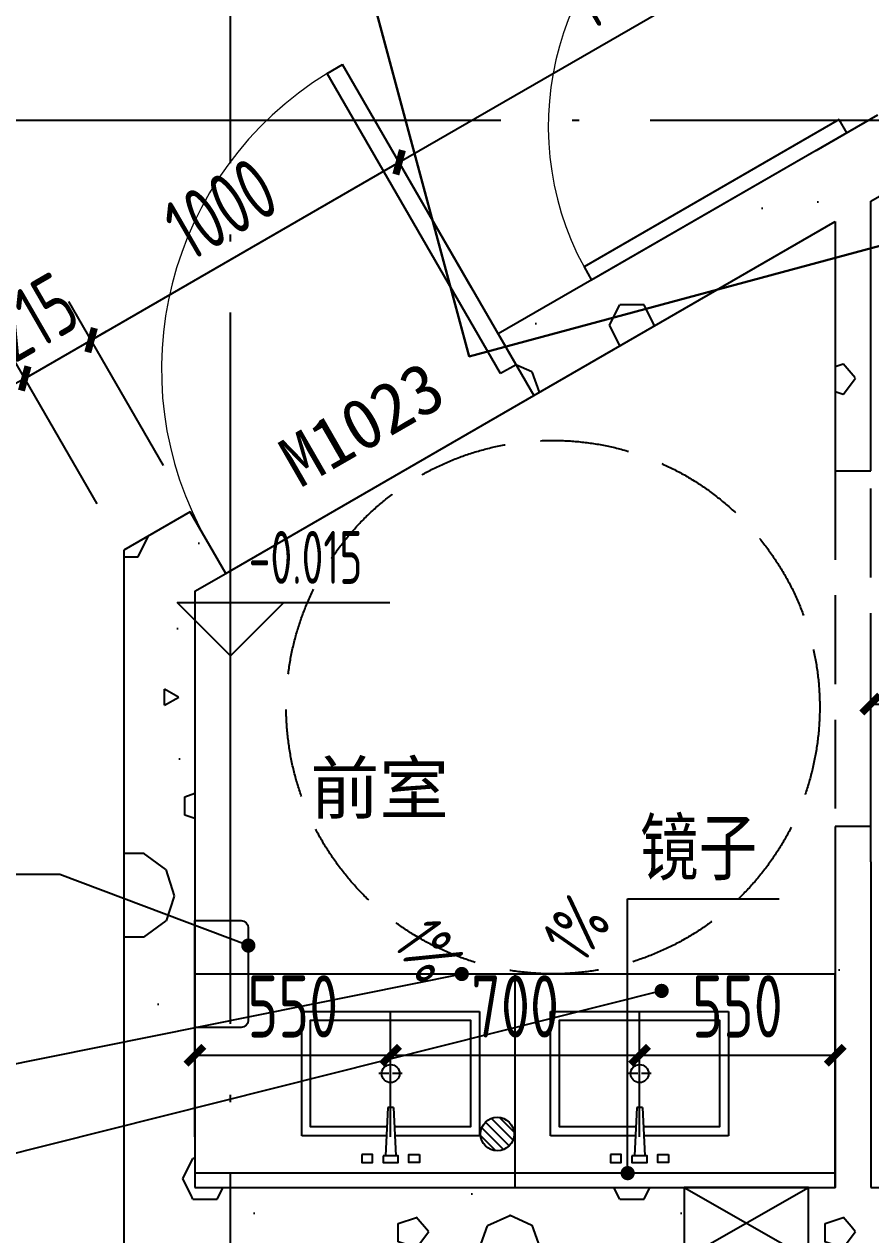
# Model space of a CAD drawing. Extents: x 116425 to 211028, y 11881 to 56060.
# Drawn here: x 182980 to 185360, y 38588 to 41992 of the extents above; entities that cross this region are included whole.
import ezdxf
from ezdxf.xclip import XClip

# ---------------------------------------------------------------- set-up
doc = ezdxf.new("R2010")
doc.units = 0
doc.header["$LTSCALE"] = 1000
doc.header["$MEASUREMENT"] = 0
doc.header["$XCLIPFRAME"] = 0
for name, pattern in [('DASH', [0.35, 0.25, -0.1]), ('X-104 13#平面$0$DASH', [0.35, 0.25, -0.1]), ('X-104 13#平面$0$DOTE', [2.4200000000000004, 2, -0.2, 0.02, -0.2])]:
    doc.linetypes.add(name, pattern=pattern)
for name, color, linetype in [('01-标注_尺寸', 124, 'Continuous'), ('01-标注_标高', 200, 'Continuous'), ('01-标注_符号', 200, 'Continuous'), ('02-TEXT_标注', 130, 'Continuous'), ('02-TEXT_门窗', 151, 'Continuous'), ('13#楼幕墙$0$A-C_玻璃幕墙', 140, 'Continuous'), ('13#楼幕墙$0$A-TECH_结构', 21, 'Continuous'), ('13#楼幕墙$0$D-铝板', 181, 'Continuous'), ('X-104 13#平面$0$A-C_窗', 140, 'Continuous'), ('X-104 13#平面$0$A-C_门', 150, 'Continuous'), ('X-104 13#平面$0$A-I_卫-洁具', 241, 'Continuous'), ('X-104 13#平面$0$A-I_卫-隔断', 214, 'Continuous'), ('X-104 13#平面$0$A-TECH_暖通', 6, 'Continuous'), ('X-104 13#平面$0$A-TECH_水', 3, 'Continuous'), ('X-104 13#平面$0$A-TECH_结构', 21, 'Continuous'), ('X-104 13#平面$0$A_AXIS-轴线', 36, 'X-104 13#平面$0$DOTE'), ('X-104 13#平面$0$DOOR_FIRE', 220, 'Continuous'), ('X-104 13#平面$0$M-道路 边线', 151, 'Continuous'), ('X-104 13#平面$1$05-填充_天正', 26, 'Continuous'), ('X-104 13#平面$1$A_STR-砌块墙', 121, 'Continuous')]:
    doc.layers.add(name, color=color, linetype=linetype)
doc.layers.add('X-104 13#平面$0$000套内', color=226, linetype='Continuous', lineweight=30, plot=False)
doc.styles.add('_TCH_DIM', font='ros1.shx', dxfattribs={"bigfont": 'jd.shx'})
doc.styles.add('_TCH_DIM_T3', font='ROS1', dxfattribs={"width": 0.8, "bigfont": 'JD'})
doc.styles.add('_TCH_WINDOW', font='STXIHEI_0.TTF')
doc.styles.get("Standard").update_dxf_attribs({"font": 'STXIHEI_0.TTF'})
doc.dimstyles.new('_TCH_ARCH&&50', dxfattribs={"dimtxt": 175, "dimasz": 50, "dimexe": 125, "dimexo": 150, "dimgap": 50, "dimtad": 1, "dimdec": 0, "dimzin": 0, "dimdsep": 46, "dimtxsty": '_TCH_DIM_T3', "dimblk": 'ARCHTICK', "dimcen": 0.09, "dimclrt": 7, "dimazin": 2, "dimtfac": 1, "dimtdec": 0, "dimtix": 1, "dimtmove": 2, "dimatfit": 3, "dimfxl": 0, "dimtolj": 1, "dimtzin": 0, "dimarcsym": 0})
pattern_1 = [(0, (354, -366), (600, 1200), [0, -1200]), (0, (-348, -528), (600, 1200), [0, -1200]), (0, (42, -540), (600, 1200), [0, -1200]), (0, (468, -186), (600, 1200), [0, -1200]), (0, (-30, -600), (600, 1200), [0, -1200]), (0, (588, 570), (600, 1200), [0, -1200]), (0, (222, 474), (600, 1200), [0, -1200]), (0, (413.9999999999999, 324), (600, 1200), [0, -1200]), (0, (-564, 300), (600, 1200), [0, -1200]), (0, (24, 246), (600, 1200), [0, -1200]), (0, (-204, -60), (600, 1200), [0, -1200]), (0, (-192, -509.9999999999999), (600, 1200), [0, -1200]), (0, (258, -558), (600, 1200), [0, -1200]), (0, (588, -30), (600, 1200), [0, -1200]), (0, (-534, -216), (600, 1200), [0, -1200]), (0, (-432, -12), (600, 1200), [0, -1200]), (0, (36, -96), (600, 1200), [0, -1200]), (0, (-132, -270), (600, 1200), [0, -1200]), (0, (-228, 126), (600, 1200), [0, -1200]), (0, (-78, 576), (600, 1200), [0, -1200]), (0, (-486.0000000000001, -468), (600, 1200), [0, -1200]), (0, (174, 330), (600, 1200), [0, -1200]), (0, (-384, 348), (600, 1200), [0, -1200]), (0, (-480, 504), (600, 1200), [0, -1200]), (130.601294, (514.285716, 194.285712), (-2999.999966861969, 3600.000015739533), [52.683108, -22074.222]), (18.4349488, (428.571432, 217.142856), (2999.999988936139, 1199.999991146445), [54.21048, -7535.2558]), (90, (428.571432, 165.714288), (600.0000000000001, 1200), [51.428568, -2348.5713]), (161.565051, (480, 148.571424), (-3000.000015105215, 1199.999910544823), [54.21048, -7535.2558]), (53.1301023, (480, 148.571424), (600.0000011342403, 1199.99999943288), [57.14286, -5942.856999999999]), (135, (525.714288, -462.85704), (-600.0000725322863, 1199.999918790402), [48.48732, -3345.6252]), (45, (457.142856, -462.85704), (599.9999961647541, 1199.999995157935), [48.48732, -3345.6252]), (135, (491.428572, -497.1428400000001), (-600.0000725322863, 1199.999918790402), [48.48732, -3345.6252]), (45, (491.428572, -497.1428400000001), (599.9999961647541, 1199.999995157935), [48.48732, -3345.6252]), (116.565051, (-51.42852, 342.857148), (-0.0001043859734650709, 2399.999934707041), [63.887652, -1277.753]), (180, (-79.99991999999999, 399.999996), (-599.9999999999998, 1200), [68.571432, -1131.4285]), (63.43494880000001, (-177.1428, 342.857148), (5.432290706153253e-06, 2399.999988372672), [63.887652, -1277.753]), (116.565051, (-148.5714, 285.714288), (-0.0001043859734650709, 2399.999934707041), [63.887652, -1277.753]), (0, (-148.5714, 285.714288), (600, 1200), [68.571432, -1131.4285]), (63.43494880000001, (-79.99991999999999, 285.714288), (5.432290706153253e-06, 2399.999988372672), [63.887652, -1277.753]), (107.102728, (399.999996, -62.85708000000001), (-1799.999931184909, 6000.000009680287), [77.72269200000001, -32565.805]), (143.972626, (377.142852, 11.428572), (-11399.99985547618, 8399.999990492668), [77.72269200000001, -16244.04]), (180, (314.285712, 57.14286), (-599.9999999999998, 1200), [74.285712, -1125.7142]), (36.02737329999999, (177.14286, 11.428572), (11399.99991575318, 8399.99990944439), [77.72269200000001, -16244.04]), (71.5650511, (154.285716, -57.14279999999999), (1800.000009240657, 5999.99998966958), [72.280632, -7517.185600000001]), (107.102728, (177.14286, -131.42856), (-1799.999931184909, 6000.000009680287), [77.72269200000001, -32565.805]), (143.972626, (240, -177.1428), (-11399.99985547618, 8399.999990492668), [77.72269200000001, -16244.04]), (0, (240, -177.1428), (600, 1200), [74.285712, -1125.7142]), (36.02737329999999, (314.285712, -177.1428), (11399.99991575318, 8399.99990944439), [77.72269200000001, -16244.04]), (71.5650511, (377.142852, -131.42856), (1800.000009240657, 5999.99998966958), [72.280632, -7517.185600000001]), (150.255118, (411.428568, 497.142852), (-1800.000004260273, 1199.999985130039), [46.07004, -9628.639200000001]), (90, (371.428572, 474.28572), (600.0000000000001, 1200), [45.714288, -2354.2855]), (29.7448813, (371.428572, 474.28572), (1800.000001060037, 1199.999994395642), [46.07004, -9628.639200000001]), (116.565051, (131.428572, -354.28572), (-0.0001043859734650709, 2399.999934707041), [63.887652, -1277.753]), (168.690067, (102.857148, -297.1428), (-5400.000004006199, 1199.999969888218), [58.274508, -12179.371]), (41.18592510000001, (0, -325.7142), (14999.99990911732, 13199.99988457684), [60.743688, -25451.604]), (90, (0, -382.85712), (600.0000000000001, 1200), [57.14286, -2342.857]), (138.814074, (45.714288, -422.85708), (-14999.99973338043, 13200.0000840726), [60.743688, -25451.604]), (16.6992442, (45.714288, -422.85708), (19799.99985103278, 5999.99993715613), [59.6589, -24997.075]), (60.9453959, (102.857148, -405.71424), (599.9999984077513, 1199.99998938541), [58.83217200000001, -24650.679]), (109.983106, (-371.42856, 148.571424), (-3000.000011299861, 8399.999977770043), [66.88400399999998, -28024.39499999999]), (155.556045, (-394.28568, 211.428576), (-7800.000029732115, 3599.999925205931), [69.045972, -28930.263]), (24.4439547, (-519.99996, 211.428576), (7800.000003890955, 3599.999982684802), [69.045972, -28930.263]), (70.01689340000001, (-542.85708, 148.571424), (3000.000009044286, 8399.999979161448), [66.88400399999999, -28024.395]), (109.983106, (-519.99996, 85.71428399999999), (-3000.000011299861, 8399.999977770043), [66.88400399999998, -28024.39499999999]), (160.016893, (-457.14276, 62.85714), (-3000.000001763259, 1199.999945333349), [66.88400399999999, -13978.755]), (19.9831065, (-457.14276, 62.85714), (2999.999983528817, 1199.999998096056), [66.88400399999999, -13978.755]), (70.01689340000001, (-394.28568, 85.71428399999999), (3000.000009044286, 8399.999979161448), [66.88400399999999, -28024.395]), (122.005383, (74.285712, 39.999996), (-600.0000805229399, 1199.999938741572), [53.908464, -11266.868]), (18.4349488, (-5.71428, 68.571432), (2999.999988936139, 1199.999991146445), [54.21048, -7535.2558]), (90, (-5.71428, 17.142852), (600.0000000000001, 1200), [51.428568, -2348.5713]), (161.565051, (45.714288, 0), (-3000.000015105215, 1199.999910544823), [54.21048, -7535.2558]), (54.46232220000002, (45.714288, 0), (4199.999993914518, 5999.999991012131), [49.15614, -20596.423]), (116.565051, (-274.28568, -251.42856), (-0.0001043859734650709, 2399.999934707041), [63.887652, -1277.753]), (180, (-302.85708, -194.28564), (-599.9999999999998, 1200), [62.85714, -1137.1428]), (59.0362434, (-399.99996, -251.42856), (600.000001953063, 1199.999994175555), [66.63945599999998, -13927.644]), (120.963756, (-365.71428, -308.57136), (-600.0000819959288, 1199.999944893199), [66.639456, -13927.644]), (0, (-365.71428, -308.57136), (600, 1200), [62.85714, -1137.1428]), (63.43494880000001, (-302.85708, -308.57136), (5.432290706153253e-06, 2399.999988372672), [63.887652, -1277.753])]

# ---------------------------------------------------------------- blocks, each defined once
blk = doc.blocks.new('X-104 13#平面$0$轴网')
at = {"layer": 'X-104 13#平面$0$A_AXIS-轴线', "linetype": 'X-104 13#平面$0$DOTE'}
for p, q in [((48500, -7400.98603368341), (48500, 24620.25062679139)), ((60408.42140219617, 18000), (-2925.01551574981, 18000))]:
    blk.add_line(p, q, dxfattribs=at)
blk = doc.blocks.new('X-104 13#平面$0$jhat')
for p, q in [((-395, -250.0000000000582), (-395, 249.9999999999418)), ((-395, 249.9999999999418), (-44.99999999994179, 249.9999999999418)), ((-44.99999999994179, 249.9999999999418), (-44.99999999994179, 11.73657725605881)), ((-219.9999999999418, 32.25599999987753), (-219.9999999999418, 5.03999999986263)), ((-124.8214514199644, 8.000000000058208), (11.68149024352897, 14.3899337601033)), ((-124.8214514199644, 7.999999999941792), (-124.8214514199644, -8.000000000058208)), ((11.68149024352897, 14.3899337601033), (11.68149024352897, -14.3899337601033)), ((-225.0399999999208, -1.164153218269348e-10), (-253.7679999999236, -1.164153218269348e-10)), ((-219.9999999999418, -5.040000000095461), (-219.9999999999418, -32.76000000012573)), ((-186.7359999999171, -1.164153218269348e-10), (-214.9599999999045, -1.164153218269348e-10)), ((-124.8214514199644, -8.000000000058208), (11.68149024352897, -14.3899337601033)), ((-44.99999999994179, -12.38077738613356), (-44.99999999994179, -250.0000000000582)), ((-44.99999999994179, -250.0000000000582), (-395, -250.0000000000582))]:
    blk.add_line(p, q)
at = {"color": 8}
blk.add_lwpolyline([(-69.99999999994179, -11.06304409715813), (-69.99999999994179, -225.0000000000582), (-370, -225.0000000000582), (-370, 224.9999999999418), (-69.99999999994179, 224.9999999999418), (-69.99999999994179, 10.56628493819153)], dxfattribs=at)
for points in [[(7.191454842337407, 81.35012003820157), (30, 81.35012003820157), (30, 51.35012003820157), (7.191454842337407, 51.35012003820157)], [(11.68149024352897, -21.35012003820157), (30, -21.35012003820157), (30, 21.35012003820157), (11.68149024352897, 21.35012003820157)], [(7.191454842337407, -81.35012003820157), (30, -81.35012003820157), (30, -51.35012003820157), (7.191454842337407, -51.35012003820157)]]:
    blk.add_lwpolyline(points, close=True)
at = {"ltscale": 1000, "const_width": 0.8399999999999999}
blk.add_lwpolyline([(-219.5799999999581, 0.1399999998975545, 0.9999999999999999), (-220.4199999999255, 0.1399999998975545, 0.9999999999999999)], format="xyb", close=True, dxfattribs=at)
blk.add_circle((-219.9999999999418, -1.164153218269348e-10), 25.2)
blk = doc.blocks.new('13#楼幕墙')
at = {"layer": '13#楼幕墙$0$A-C_玻璃幕墙'}
for p, q in [((53293.20742207249, 85645.00747574437), (37799.99999999979, 76699.99999999991)), ((53287.88754627192, 85584.2010170999), (37849.99999999985, 76671.13248654053)), ((53271.92791887028, 85401.78164116651), (37999.99999999985, 76584.52994616209))]:
    blk.add_line(p, q, dxfattribs=at)
at = {"layer": '13#楼幕墙$0$A-TECH_结构'}
blk.add_lwpolyline([(4402.283722101345, 77599.99999999997), (-600.0000000001146, 77599.99999999997), (-600.0000000000582, 59999.99999999997), (21800.00000000001, 59999.99999999994), (21799.99999999999, 61599.99999999991), (58099.99999999993, 61600.00000000006), (58099.99999999987, 81220.00740966003), (53261.28816726917, 85280.16872387758), (38099.99999999985, 76526.79491924313), (38099.99999999985, 72299.99999999991), (12409.71024826031, 72299.99999999997), (4402.283722101213, 77600.00000000006)], dxfattribs=at)
at = {"layer": '13#楼幕墙$0$D-铝板'}
blk.add_lwpolyline([(37725.08619225933, 76829.9535375385), (53309.16704947412, 85827.42685167774), (53293.20742207248, 85645.00747574435), (37799.99999997837, 76700.00000003708)], close=True, dxfattribs=at)
blk = doc.blocks.new('*U228')
blk.add_lwpolyline([(200.000000000211, 0), (200.000000000211, 350.0000000002182), (0, 350.0000000002182), (0, 0), (200.000000000211, 0), (0, 350.0000000002182), (0, 0), (200.000000000211, 350.0000000002182)])
blk = doc.blocks.new('X-104 13#平面$0$A$C0BB3323F')
at = {"layer": 'X-104 13#平面$0$M-道路 边线', "ltscale": 0.5}
blk.add_arc((54069.15025717521, 17783.27219570389), 7999.999999996647, 0.02043972484749186, 119.6076109071211, dxfattribs=at)
blk = doc.blocks.new('X-104 13#平面$0$$DorLib2D$00000002')
for p, q in [((-0.5, -5.684341886080802e-17), (-0.5000000000000007, 0.4875)), ((-0.4750000000000007, 0.4875), (-0.5000000000000007, 0.4875)), ((-0.475, -2.842170943040401e-17), (-0.4750000000000007, 0.4875)), ((0.475, -2.842170943040401e-17), (0.4750000000000007, 0.4875)), ((0.4750000000000007, 0.4875), (0.5000000000000007, 0.4875)), ((0.5, -5.684341886080802e-17), (0.5000000000000007, 0.4875)), ((-0.5, -5.684341886080802e-17), (-0.475, -2.842170943040401e-17)), ((0.5, -5.684341886080802e-17), (0.475, -2.842170943040401e-17))]:
    blk.add_line(p, q)
at = {"lineweight": 13}
for centre, start, end in [((-0.4875, -4.263256414560601e-17), 0, 88.53071641864632), ((0.4875, -4.263256414560601e-17), 91.4692835813537, 180)]:
    blk.add_arc(centre, 0.4875, start, end, dxfattribs=at)
blk = doc.blocks.new('X-104 13#平面$0$$DorLib2D$00000001')
for p, q in [((0.45, 0.9750000000000001), (0.5000000000000002, 0.9750000000000001)), ((0.45, 0), (0.45, 0.9750000000000001)), ((0.5, 0), (0.5, 0.9750000000000001)), ((0.5, 0), (0.45, 0))]:
    blk.add_line(p, q)
at = {"lineweight": 13}
blk.add_arc((0.475, 0), 0.975, 91.4692835813538, 180, dxfattribs=at)
blk = doc.blocks.new('X-104 13#平面$0$$TwtSys$00000141')
for p, q in [((-94.19606303561523, 7.672111694559135), (-10.08309029082739, 91.78508443935061)), ((-94.19606303561523, 7.672111694559135), (-10.08309029082739, 91.78508443935061)), ((-87.21916889109707, -35.05448014085778), (35.05448014085778, 87.21916889110071)), ((-87.21916889109707, -35.05448014085778), (35.05448014085778, 87.21916889110071)), ((-66.46803743153214, -66.46803743153941), (66.46803743153214, 66.46803743153214)), ((-66.46803743153214, -66.46803743153578), (66.46803743153214, 66.46803743153214)), ((-32.35611368903483, -87.061266563549), (87.58274635417911, 32.87759347966494)), ((-32.35611368903483, -87.061266563549), (87.58274635417911, 32.87759347966858)), ((11.43110768805855, -92.25951895252001), (92.2594807012465, -11.43114593933933)), ((11.43110768805855, -92.25951895252001), (92.2594807012465, -11.43114593933933))]:
    blk.add_line(p, q)
blk.add_circle((0, 0), 94)
blk.add_circle((0, 0), 94)
blk = doc.blocks.new('X-104 13#平面')
at = {"layer": 'X-104 13#平面$1$05-填充_天正'}
h = blk.add_hatch(dxfattribs=at)
h.set_pattern_fill('加气混凝土', color=256, scale=100, style=0)
h.set_pattern_definition(pattern_1)
h.paths.add_polyline_path([(50241.39916533251, 17855.24890694678), (50300.00000000656, 17773.61206078286), (50605.51287257302, 17950), (50551.92303408762, 18150), (50319.40087103695, 18015.75326657014)])
h = blk.add_hatch(dxfattribs=at)
h.set_pattern_fill('加气混凝土', color=256, scale=100, style=0)
h.set_pattern_definition(pattern_1)
h.paths.add_polyline_path([(50319.40087103695, 18015.75326657014), (50146.19579027996, 17915.75326657033), (50241.39916533251, 17855.24890694678)])
h = blk.add_hatch(dxfattribs=at)
h.set_pattern_fill('加气混凝土', color=256, scale=100, style=0)
h.set_pattern_definition(pattern_1)
h.paths.add_polyline_path([(50146.19579027996, 17915.75326657033), (49252.62794416944, 17399.85163007924), (49352.62794416939, 17226.64654932242), (50200.00000000658, 17715.87703386377), (50241.39916533251, 17855.24890694677)])
h = blk.add_hatch(dxfattribs=at)
h.set_pattern_fill('加气混凝土', color=256, scale=100, style=0)
h.set_pattern_definition(pattern_1)
h.paths.add_polyline_path([(50200.00000000658, 17715.87703386377), (50200.0000000066, 17014.9999999997), (50300.00000000655, 17014.9999999997), (50300.00000000656, 17773.61206078286), (50241.39916533251, 17855.24890694677)])
h = blk.add_hatch(dxfattribs=at)
h.set_pattern_fill('加气混凝土', color=256, scale=100, style=0)
h.set_pattern_definition(pattern_1)
h.paths.add_polyline_path([(48400.00000000648, 16676.64654932238), (48486.60254038496, 16726.64654932242), (48386.60254038501, 16899.85163007924), (48200.00000000651, 16792.11660316024)])
h = blk.add_hatch(dxfattribs=at)
h.set_pattern_fill('加气混凝土', color=256, scale=100, style=0)
h.set_pattern_definition(pattern_1)
h.paths.add_polyline_path([(48400.00000000648, 16676.64654932238), (48200.00000000651, 16792.11660316024), (48200.00000000652, 14899.9999999997), (48333.33333333989, 14866.6666666664), (48400.00000000648, 14999.99999999976)])
h = blk.add_hatch(dxfattribs=at)
h.set_pattern_fill('加气混凝土', color=256, scale=100, style=0)
h.set_pattern_definition(pattern_1)
h.paths.add_polyline_path([(50300.00000000656, 15914.99999999967), (50300.00000000655, 16014.9999999997), (50200.00000000658, 16014.9999999997), (50200.00000000654, 15899.99999999969), (50266.66666667321, 15899.99999999968)])
h = blk.add_hatch(dxfattribs=at)
h.set_pattern_fill('加气混凝土', color=256, scale=100, style=0)
h.set_pattern_definition(pattern_1)
h.paths.add_polyline_path([(50266.66666667323, 15899.99999999968), (50200.00000000654, 15899.99999999969), (50200.00000000644, 14999.99999999962), (50250.00000000652, 14899.99999999965), (50300.00000000657, 14999.99999999969), (50300.00000000656, 15884.99999999967)])
h = blk.add_hatch(dxfattribs=at)
h.set_pattern_fill('加气混凝土', color=256, scale=100, style=0)
h.set_pattern_definition(pattern_1)
h.paths.add_polyline_path([(48333.33333333989, 14866.6666666664), (48400.00000000669, 14699.99999999976), (48800.00000000652, 14699.99999999969), (48800.00000000652, 14999.99999999969), (48400.00000000648, 14999.99999999976)])
h = blk.add_hatch(dxfattribs=at)
h.set_pattern_fill('加气混凝土', color=256, scale=100, style=0)
h.set_pattern_definition(pattern_1)
h.paths.add_polyline_path([(48800.00000000652, 14999.99999999969), (48800.00000000652, 14799.99999999969), (49600.00000000644, 14799.99999999976), (49650.00000000652, 14866.66666666636), (49650.00000000654, 14999.99999999969)])
h = blk.add_hatch(dxfattribs=at)
h.set_pattern_fill('加气混凝土', color=256, scale=100, style=0)
h.set_pattern_definition(pattern_1)
h.paths.add_polyline_path([(49650.00000000652, 14866.66666666636), (49700.00000000657, 14799.99999999962), (50200.00000000661, 14799.99999999962), (50250.00000000652, 14899.99999999965), (50200.00000000644, 14999.99999999962), (49650.00000000654, 14999.99999999969)])
h = blk.add_hatch(dxfattribs=at)
h.set_pattern_fill('加气混凝土', color=256, scale=100, style=0)
h.set_pattern_definition(pattern_1)
h.paths.add_polyline_path([(50250.00000000652, 14899.99999999965), (50300.00000000648, 14799.99999999969), (53300.00000000651, 14799.99999999969), (53366.66666667321, 14899.99999999969), (53300.00000000657, 14999.99999999969), (50300.00000000657, 14999.99999999969)])
h = blk.add_hatch(dxfattribs=at)
h.set_pattern_fill('加气混凝土', color=256, scale=100, style=0)
h.set_pattern_definition(pattern_1)
h.paths.add_polyline_path([(48200.00000000652, 14699.99999999984), (48400.00000000668, 14699.99999999981), (48333.33333333989, 14866.6666666664), (48200.00000000652, 14899.9999999997)])
h = blk.add_hatch(dxfattribs=at)
h.set_pattern_fill('加气混凝土', color=256, scale=100, style=0)
h.set_pattern_definition(pattern_1)
h.paths.add_polyline_path([(50250.00000000652, 14899.99999999965), (50200.00000000661, 14799.99999999962), (50200.0000000066, 13999.99999999963), (50233.3333333398, 13933.33333333305), (50300.00000000654, 13899.99999999971), (50300.00000000648, 14799.99999999969)])
at = {"layer": 'X-104 13#平面$0$000套内'}
for points in [[(4100.000000000022, 77750.00000000006), (4100.000000000024, 68699.99999999999), (-750.0000000000621, 68699.99999999999), (-750.0000000000618, 59850), (21949.99999999995, 59850), (21949.99999999994, 61450), (58249.99999999994, 61450), (58249.99999999994, 71299.99999999971), (48400.00000000652, 71299.99999999971), (48400.00000000652, 73449.99999999971), (53400.00000000652, 73449.99999999971), (53400.00000000652, 80499.99999999971), (58249.99999999994, 80499.99999999971), (58249.99999999994, 81290.05161517872), (53288.97308394587, 85452.64044071968), (37949.99999999994, 76613.31606116104), (37949.99999999994, 72450), (12454.85512413029, 72449.99999999993), (4447.428597971128, 77750.00000000006)], [(56445.57131227265, 20404.07667148067), (53289.06962433707, 23052.69607363776), (48392.11333761796, 20230.74802966259), (49170.95077769231, 17336.93494389245), (52006.16070859459, 18099.99999999971), (55650.00000000639, 18099.9999999997), (55650.00000000666, 19455.95170192267)]]:
    blk.add_lwpolyline(points, close=True, dxfattribs=at)
at = {"layer": 'X-104 13#平面$0$A-C_窗', "linetype": 'DASH'}
for p, q in [((50200.00000000654, 17014.99999999968), (50200.00000000654, 16014.99999999968)), ((50300.00000000654, 16014.99999999968), (50300.00000000654, 17014.99999999968))]:
    blk.add_line(p, q, dxfattribs=at)
at = {"layer": 'X-104 13#平面$0$A-C_门'}
blk.add_line((48486.60254038491, 16726.64654932233), (49352.62794416936, 17226.64654932233), dxfattribs=at)
at = {"layer": 'X-104 13#平面$0$A-I_卫-洁具', "ltscale": 0.1}
blk.add_line((49300.00000000696, 14999.9999999994), (49300.00000000673, 15599.99999999988), dxfattribs=at)
blk.add_lwpolyline([(48400.00000000652, 15449.9999999998), (48400.00000000652, 15749.9999999998), (48530.00000000652, 15749.9999999998, -0.414213562373095), (48550.00000000652, 15729.9999999998), (48550.00000000652, 15469.9999999998, -0.414213562373095), (48530.00000000652, 15449.9999999998)], format="xyb", close=True, dxfattribs=at)
for points in [[(48400.00000000652, 14999.9999999998), (50200.00000000644, 14999.99999999975), (50200.00000000661, 15599.99999999986), (48400.00000000652, 15599.9999999998)], [(48400.00000000685, 14999.99999999957), (50200.00000000708, 14999.99999999922), (50200.00000000708, 15039.99999999922), (48400.00000000685, 15039.99999999957)]]:
    blk.add_lwpolyline(points, close=True, dxfattribs=at)
at = {"layer": 'X-104 13#平面$0$A-I_卫-洁具', "linetype": 'X-104 13#平面$0$DASH'}
blk.add_circle((49406.46460893098, 16350.38804474892), 750, dxfattribs=at)
at = {"layer": 'X-104 13#平面$0$A-I_卫-隔断'}
blk.add_line((50300.00000000656, 15914.99999999967), (50300.00000000656, 15884.99999999967), dxfattribs=at)
at = {"layer": 'X-104 13#平面$1$A_STR-砌块墙'}
for p, q in [((50146.19579027996, 17915.75326657033), (50319.40087103695, 18015.75326657014)), ((50300.00000000656, 17773.61206078286), (50605.51287257302, 17950)), ((50146.19579027996, 17915.75326657033), (49252.62794416944, 17399.85163007924)), ((50300.00000000655, 17014.9999999997), (50300.00000000656, 17773.61206078286)), ((49352.62794416939, 17226.64654932242), (50200.00000000658, 17715.87703386377)), ((50200.00000000658, 17715.87703386377), (50200.0000000066, 17014.9999999997)), ((49252.62794416944, 17399.85163007924), (49352.62794416939, 17226.64654932242)), ((50200.0000000066, 17014.9999999997), (50300.00000000655, 17014.9999999997)), ((48386.60254038501, 16899.85163007924), (48200.00000000651, 16792.11660316024)), ((48486.60254038496, 16726.64654932242), (48386.60254038501, 16899.85163007924)), ((48200.00000000651, 16792.11660316024), (48200.00000000652, 14899.9999999997)), ((48400.00000000648, 16676.64654932238), (48486.60254038496, 16726.64654932242)), ((48400.00000000648, 16676.64654932238), (48400.00000000648, 14999.99999999976)), ((50300.00000000655, 16014.9999999997), (50200.00000000658, 16014.9999999997)), ((50200.00000000658, 16014.9999999997), (50200.00000000654, 15899.99999999969)), ((50300.00000000656, 15914.99999999967), (50300.00000000655, 16014.9999999997)), ((50200.00000000654, 15899.99999999969), (50200.00000000644, 14999.99999999962)), ((50300.00000000656, 15884.99999999967), (50300.00000000657, 14999.99999999969)), ((48400.00000000648, 14999.99999999976), (48800.00000000652, 14999.99999999969)), ((48800.00000000652, 14999.99999999969), (49650.00000000654, 14999.99999999969)), ((49650.00000000654, 14999.99999999969), (50200.00000000644, 14999.99999999962)), ((50300.00000000657, 14999.99999999969), (53300.00000000657, 14999.99999999969)), ((48200.00000000652, 14899.9999999997), (48200.0000000064, 14699.9999999998))]:
    blk.add_line(p, q, dxfattribs=at)
for name, p in [('X-104 13#平面$0$轴网', (0, 62400)), ('X-104 13#平面$0$A$C0BB3323F', (-900.0000000000563, -1700.000000000029)), ('X-104 13#平面$0$轴网', (0, 0))]:
    blk.add_blockref(name, p)
at = {"layer": 'X-104 13#平面$0$A-C_门', "xscale": 1000, "yscale": 1000, "zscale": 200, "rotation": 30.00000000000004}
blk.add_blockref('X-104 13#平面$0$$DorLib2D$00000001', (48869.61524227713, 17063.24908970077), dxfattribs=at)
at = {"layer": 'X-104 13#平面$0$A-I_卫-洁具', "ltscale": 0.1, "rotation": 270}
for p in [(48950.00000000656, 15099.99999999994), (49650.00000000656, 15100)]:
    blk.add_blockref('X-104 13#平面$0$jhat', p, dxfattribs=at)
at = {"layer": 'X-104 13#平面$0$A-TECH_暖通', "rotation": 270}
blk.add_blockref('*U228', (49775.00000000619, 14999.99999999955), dxfattribs=at)
at = {"layer": 'X-104 13#平面$0$A-TECH_水', "xscale": 0.5, "yscale": 0.5, "zscale": 0.5, "rotation": 90}
blk.add_blockref('X-104 13#平面$0$$TwtSys$00000141', (49250.00000000614, 15150.00000000011), dxfattribs=at)
at = {"layer": 'X-104 13#平面$0$A-TECH_结构'}
blk.add_blockref('13#楼幕墙', (0, 0), dxfattribs=at)
at = {"layer": 'X-104 13#平面$0$DOOR_FIRE', "xscale": -1700, "yscale": -1700, "zscale": 200, "rotation": 300.0000000000001}
blk.add_blockref('X-104 13#平面$0$$DorLib2D$00000002', (49807.79847138855, 18701.87461603531), dxfattribs=at)
blk = doc.blocks.new('_ArchTick')
at = {"color": 0, "linetype": 'ByBlock', "const_width": 0.4}
blk.add_lwpolyline([(-0.5, -0.5), (0.5, 0.5)], dxfattribs=at)
blk = doc.blocks.new('*D582')
at = {"layer": '01-标注_尺寸', "color": 0, "lineweight": -2, "transparency": 16777216}
for p, q in [((184709.8480041285, 38862.91975634052), (184709.8480041285, 39217.61633162114)), ((185259.8480041286, 38862.91975634052), (185259.8480041286, 39217.61633162114)), ((184709.8480041285, 39092.61633162114), (185259.8480041286, 39092.61633162114))]:
    blk.add_line(p, q, dxfattribs=at)
at = {"layer": 'Defpoints', "color": 0, "transparency": 16777216}
for p in [(185259.8480041286, 39092.61633162114), (184709.8480041285, 38712.91975634052), (185259.8480041286, 38712.91975634052)]:
    blk.add_point(p, dxfattribs=at)
at = {"layer": '01-标注_尺寸', "color": 0, "lineweight": -2, "transparency": 16777216, "xscale": 50, "yscale": 50, "zscale": 50, "rotation": 180}
blk.add_blockref('_ArchTick', (184709.8480041285, 39092.61633162114), dxfattribs=at)
at = {"layer": '01-标注_尺寸', "color": 0, "lineweight": -2, "transparency": 16777216, "xscale": 50, "yscale": 50, "zscale": 50}
blk.add_blockref('_ArchTick', (185259.8480041286, 39092.61633162114), dxfattribs=at)
at = {"layer": '01-标注_尺寸', "color": 7, "transparency": 16777216, "insert": (184984.8480041285, 39230.11633162114), "char_height": 175, "attachment_point": 5, "style": '_TCH_DIM_T3'}
blk.add_mtext('\\A1;550', dxfattribs=at)
blk = doc.blocks.new('*D583')
at = {"layer": '01-标注_尺寸', "color": 0, "lineweight": -2, "transparency": 16777216}
for p, q in [((184009.8480041285, 38862.91975634052), (184009.8480041285, 39217.61633162114)), ((184709.8480041285, 38862.91975634052), (184709.8480041285, 39217.61633162114)), ((184009.8480041285, 39092.61633162114), (184709.8480041285, 39092.61633162114))]:
    blk.add_line(p, q, dxfattribs=at)
at = {"layer": 'Defpoints', "color": 0, "transparency": 16777216}
for p in [(184709.8480041285, 39092.61633162114), (184009.8480041285, 38712.91975634052), (184709.8480041285, 38712.91975634052)]:
    blk.add_point(p, dxfattribs=at)
at = {"layer": '01-标注_尺寸', "color": 0, "lineweight": -2, "transparency": 16777216, "xscale": 50, "yscale": 50, "zscale": 50, "rotation": 180}
blk.add_blockref('_ArchTick', (184009.8480041285, 39092.61633162114), dxfattribs=at)
at = {"layer": '01-标注_尺寸', "color": 0, "lineweight": -2, "transparency": 16777216, "xscale": 50, "yscale": 50, "zscale": 50}
blk.add_blockref('_ArchTick', (184709.8480041285, 39092.61633162114), dxfattribs=at)
at = {"layer": '01-标注_尺寸', "color": 7, "transparency": 16777216, "insert": (184359.8480041285, 39230.11633162114), "char_height": 175, "attachment_point": 5, "style": '_TCH_DIM_T3'}
blk.add_mtext('\\A1;700', dxfattribs=at)
blk = doc.blocks.new('*D584')
at = {"layer": '01-标注_尺寸', "color": 0, "lineweight": -2, "transparency": 16777216}
for p, q in [((183459.8480041286, 38862.91975634052), (183459.8480041286, 39217.61633162114)), ((184009.8480041285, 38862.91975634052), (184009.8480041285, 39217.61633162114)), ((183459.8480041286, 39092.61633162114), (184009.8480041285, 39092.61633162114))]:
    blk.add_line(p, q, dxfattribs=at)
at = {"layer": 'Defpoints', "color": 0, "transparency": 16777216}
for p in [(184009.8480041285, 39092.61633162114), (183459.8480041286, 38712.91975634052), (184009.8480041285, 38712.91975634052)]:
    blk.add_point(p, dxfattribs=at)
at = {"layer": '01-标注_尺寸', "color": 0, "lineweight": -2, "transparency": 16777216, "xscale": 50, "yscale": 50, "zscale": 50, "rotation": 180}
blk.add_blockref('_ArchTick', (183459.8480041286, 39092.61633162114), dxfattribs=at)
at = {"layer": '01-标注_尺寸', "color": 0, "lineweight": -2, "transparency": 16777216, "xscale": 50, "yscale": 50, "zscale": 50}
blk.add_blockref('_ArchTick', (184009.8480041285, 39092.61633162114), dxfattribs=at)
at = {"layer": '01-标注_尺寸', "color": 7, "transparency": 16777216, "insert": (183734.8480041285, 39230.11633162114), "char_height": 175, "attachment_point": 5, "style": '_TCH_DIM_T3'}
blk.add_mtext('\\A1;550', dxfattribs=at)
blk = doc.blocks.new('*D791')
at = {"layer": '01-标注_尺寸', "color": 0, "lineweight": -2, "transparency": 16777216}
for p, q in [((185623.3735785877, 42051.10857031064), (185357.2034666152, 42512.12872770346)), ((184033.8058363188, 41603.72718230959), (185419.7034666152, 42403.87555223041)), ((184237.4759482914, 41250.96020038983), (183971.3058363188, 41711.98035778264))]:
    blk.add_line(p, q, dxfattribs=at)
at = {"layer": 'Defpoints', "color": 0, "transparency": 16777216}
for p in [(185419.7034666152, 42403.87555223041), (185698.3735785877, 41921.20475974298), (184312.4759482913, 41121.05638982216)]:
    blk.add_point(p, dxfattribs=at)
at = {"layer": '01-标注_尺寸', "color": 0, "lineweight": -2, "transparency": 16777216, "xscale": 50, "yscale": 50, "zscale": 50}
for p, rotation in [((185419.7034666152, 42403.87555223041), 29.99999999999793), ((184033.8058363188, 41603.72718230959), 209.9999999999979)]:
    blk.add_blockref('_ArchTick', p, dxfattribs=dict(at, rotation=rotation))
at = {"layer": '01-标注_尺寸', "color": 7, "transparency": 16777216, "insert": (184658.004651467, 42122.87986029036), "char_height": 175, "attachment_point": 5, "rotation": 29.99999999999793, "style": '_TCH_DIM_T3'}
blk.add_mtext('\\A1;1600', dxfattribs=at)
blk = doc.blocks.new('*D792')
at = {"layer": '01-标注_尺寸', "color": 0, "lineweight": -2, "transparency": 16777216}
for p, q in [((184237.4759482913, 41250.96020038983), (183971.3058363188, 41711.98035778266)), ((183167.7804325344, 41103.7271823097), (184033.8058363188, 41603.72718230961)), ((183371.450544507, 40750.96020038991), (183105.2804325344, 41211.98035778275))]:
    blk.add_line(p, q, dxfattribs=at)
at = {"layer": 'Defpoints', "color": 0, "transparency": 16777216}
for p in [(184033.8058363188, 41603.72718230961), (184312.4759482913, 41121.05638982216), (183446.450544507, 40621.05638982225)]:
    blk.add_point(p, dxfattribs=at)
at = {"layer": '01-标注_尺寸', "color": 0, "lineweight": -2, "transparency": 16777216, "xscale": 50, "yscale": 50, "zscale": 50}
for p, rotation in [((184033.8058363188, 41603.72718230961), 29.9999999999978), ((183167.7804325344, 41103.7271823097), 209.9999999999978)]:
    blk.add_blockref('_ArchTick', p, dxfattribs=dict(at, rotation=rotation))
at = {"layer": '01-标注_尺寸', "color": 7, "transparency": 16777216, "insert": (183532.0431344266, 41472.80567533), "char_height": 175, "attachment_point": 5, "rotation": 29.999999999997804, "style": '_TCH_DIM_T3'}
blk.add_mtext('\\A1;1000', dxfattribs=at)
blk = doc.blocks.new('*D793')
at = {"layer": '01-标注_尺寸', "color": 0, "lineweight": -2, "transparency": 16777216}
for p, q in [((183371.450544507, 40750.96020038993), (183105.2804325344, 41211.98035778275)), ((183167.7804325344, 41103.72718230969), (183211.0817027237, 41128.72718230969)), ((183184.8480041285, 40643.22517347091), (182918.6778921559, 41104.24533086374)), ((182981.1778921559, 40995.99215539068), (183167.7804325344, 41103.72718230969)), ((182981.1778921559, 40995.99215539068), (182937.8766219667, 40970.99215539068))]:
    blk.add_line(p, q, dxfattribs=at)
at = {"layer": 'Defpoints', "color": 0, "transparency": 16777216}
for p in [(183167.7804325344, 41103.72718230969), (183446.450544507, 40621.05638982227), (183259.8480041285, 40513.32136290325)]:
    blk.add_point(p, dxfattribs=at)
at = {"layer": '01-标注_尺寸', "color": 0, "lineweight": -2, "transparency": 16777216, "xscale": 50, "yscale": 50, "zscale": 50}
for p, rotation in [((183167.7804325344, 41103.72718230969), 209.9999999999987), ((182981.1778921559, 40995.99215539068), 29.99999999999878)]:
    blk.add_blockref('_ArchTick', p, dxfattribs=dict(at, rotation=rotation))
at = {"layer": '01-标注_尺寸', "color": 7, "transparency": 16777216, "insert": (183005.7291623452, 41168.93816187056), "char_height": 175, "attachment_point": 5, "rotation": 29.999999999998717, "style": '_TCH_DIM_T3'}
blk.add_mtext('\\A1;215', dxfattribs=at)
blk = doc.blocks.new('*D802')
at = {"layer": '01-标注_尺寸', "color": 0, "lineweight": -2, "transparency": 16777216}
for p, q in [((185359.8480041303, 39771.20475968813), (185359.8480041303, 40205.23479839817)), ((186859.8480041286, 39771.2047597427), (186859.8480041286, 40205.23479839817)), ((185359.8480041303, 40080.23479839817), (186859.8480041286, 40080.23479839817))]:
    blk.add_line(p, q, dxfattribs=at)
at = {"layer": 'Defpoints', "color": 0, "transparency": 16777216}
for p in [(186859.8480041286, 40080.23479839817), (185359.8480041303, 39621.20475968813), (186859.8480041286, 39621.2047597427)]:
    blk.add_point(p, dxfattribs=at)
at = {"layer": '01-标注_尺寸', "color": 0, "lineweight": -2, "transparency": 16777216, "xscale": 50, "yscale": 50, "zscale": 50, "rotation": 180}
blk.add_blockref('_ArchTick', (185359.8480041303, 40080.23479839817), dxfattribs=at)
at = {"layer": '01-标注_尺寸', "color": 0, "lineweight": -2, "transparency": 16777216, "xscale": 50, "yscale": 50, "zscale": 50}
blk.add_blockref('_ArchTick', (186859.8480041286, 40080.23479839817), dxfattribs=at)
at = {"layer": '01-标注_尺寸', "color": 7, "transparency": 16777216, "insert": (186109.8480041294, 40217.73479839817), "char_height": 175, "attachment_point": 5, "style": '_TCH_DIM_T3'}
blk.add_mtext('\\A1;1500', dxfattribs=at)
blk = doc.blocks.new('*D902')
at = {"layer": '01-标注_尺寸', "color": 0, "lineweight": -2, "transparency": 16777216}
for p, q in [((185509.8480041285, 40736.20475974269), (185951.5773134334, 40736.20475974269)), ((185826.5773134334, 39736.20475974269), (185826.5773134334, 40736.20475974269)), ((185509.8480041285, 39736.20475974269), (185951.5773134334, 39736.20475974269))]:
    blk.add_line(p, q, dxfattribs=at)
at = {"layer": 'Defpoints', "color": 0, "transparency": 16777216}
for p in [(185359.8480041285, 40736.20475974269), (185826.5773134334, 40736.20475974269), (185359.8480041285, 39736.20475974269)]:
    blk.add_point(p, dxfattribs=at)
at = {"layer": '01-标注_尺寸', "color": 0, "lineweight": -2, "transparency": 16777216, "xscale": 50, "yscale": 50, "zscale": 50}
for p, rotation in [((185826.5773134334, 40736.20475974269), 90), ((185826.5773134334, 39736.20475974269), 270)]:
    blk.add_blockref('_ArchTick', p, dxfattribs=dict(at, rotation=rotation))
at = {"layer": '01-标注_尺寸', "color": 7, "transparency": 16777216, "insert": (185689.0773134334, 40236.20475974272), "char_height": 175, "attachment_point": 5, "rotation": 90, "style": '_TCH_DIM_T3'}
blk.add_mtext('\\A1;1000', dxfattribs=at)
blk = doc.blocks.new('*D903')
at = {"layer": '01-标注_尺寸', "color": 0, "lineweight": -2, "transparency": 16777216}
for p, q in [((185509.8480041285, 41671.20475974301), (185951.5773134334, 41671.20475974301)), ((185826.5773134334, 40736.20475974269), (185826.5773134334, 41671.20475974301)), ((185509.8480041285, 40736.20475974269), (185951.5773134334, 40736.20475974269))]:
    blk.add_line(p, q, dxfattribs=at)
at = {"layer": 'Defpoints', "color": 0, "transparency": 16777216}
for p in [(185359.8480041285, 41671.20475974301), (185826.5773134334, 41671.20475974301), (185359.8480041285, 40736.20475974269)]:
    blk.add_point(p, dxfattribs=at)
at = {"layer": '01-标注_尺寸', "color": 0, "lineweight": -2, "transparency": 16777216, "xscale": 50, "yscale": 50, "zscale": 50}
for p, rotation in [((185826.5773134334, 41671.20475974301), 90), ((185826.5773134334, 40736.20475974269), 270)]:
    blk.add_blockref('_ArchTick', p, dxfattribs=dict(at, rotation=rotation))
at = {"layer": '01-标注_尺寸', "color": 7, "transparency": 16777216, "insert": (185689.0773134334, 41203.70475974288), "char_height": 175, "attachment_point": 5, "rotation": 90, "style": '_TCH_DIM_T3'}
blk.add_mtext('\\A1;935', dxfattribs=at)

msp = doc.modelspace()

# ---------------------------------------------------------------- linework, layer by layer
at = {"layer": '01-标注_标高'}
for p, q in [((183559.848004122, 40215.89574276711), (183409.848004122, 40365.89574276711)), ((183409.848004122, 40365.89574276711), (184007.5090134708, 40365.89574276711)), ((183559.848004122, 40215.89574276711), (183709.848004122, 40365.89574276711))]:
    msp.add_line(p, q, dxfattribs=at)
at = {"layer": '01-标注_符号'}
for p, q in [((183079.8480041281, 39601.20475974254), (182042.9080439739, 39601.20475974254)), ((183609.8480041287, 39401.20475974254), (183079.8480041281, 39601.20475974254)), ((184676.3357913172, 38761.20475974224), (184676.1957913165, 39532.28402048403)), ((184676.1957913165, 39532.28402048403), (185102.2764400829, 39532.28402048403)), ((184209.8480041287, 39321.2047597429), (181703.4010407691, 38815.56462434703)), ((184771.8455259124, 39273.63793906409), (181722.06841344, 38507.82067073455))]:
    msp.add_line(p, q, dxfattribs=at)
for points in [[(184721.7959993148, 39499.03614477086, 0, 0, 0), (184623.5946803715, 39357.71757418924, 40.00000000000001, 0, 0), (184537.9980168963, 39234.53798496319, 0, 0, 0)], [(183903.8078018696, 39467.40797748312, 0, 0, 0), (184023.3160816851, 39300.6221509058, 40.00000000000001, 0, 0), (184110.6835080989, 39178.69211850263, 0, 0, 0)]]:
    msp.add_lwpolyline(points, format="xyseb", dxfattribs=at)
at = {"layer": '01-标注_符号', "const_width": 20}
for points in [[(183619.2040213182, 39397.6741872182, 1), (183600.4919869392, 39404.73533226688, 1)], [(184219.6505250404, 39323.18227934474, 1), (184200.045483217, 39319.22724014106, 1)], [(184781.5444217131, 39276.07338979179, 1), (184762.1466301116, 39271.20248833638, 1)], [(184676.3376069541, 38751.20475990706, 1), (184676.3339756803, 38771.20475957741, 1)]]:
    msp.add_lwpolyline(points, format="xyb", close=True, dxfattribs=at)

# ---------------------------------------------------------------- block references
ref = msp.add_blockref('X-104 13#平面', (135059.848004122, 23721.20475974301))
XClip(ref).set_block_clipping_path([(47300.000000006556, 8199.999999999825), (54100.00000000717, 18799.999999999825)])
ref = msp.add_blockref('X-104 13#平面', (144576.4652500402, -38678.79524025696))
XClip(ref).set_block_clipping_path([(47300.000000006556, 70599.9999999998), (54100.00000000717, 81199.9999999998)])

# ---------------------------------------------------------------- texts
at = {"layer": '02-TEXT_标注', "style": '_TCH_DIM', "width": 0.7058823529411765}
msp.add_text('-0.015', height=148.75, dxfattribs=at).set_placement((183611.0090134708, 40418.39574276711))
at = {"layer": '02-TEXT_标注'}
msp.add_text('前室', height=142.7128820960698, dxfattribs=at).set_placement((183783.7140958945, 39772.85803380459))
at = {"layer": '02-TEXT_标注', "style": '_TCH_DIM'}
msp.add_text('镜子', height=173.6434108527132, dxfattribs=at).set_placement((184710.6291532612, 39584.78402048403))
at = {"layer": '02-TEXT_标注', "style": '_TCH_DIM', "width": 0.7058823529411765}
for rotation, p in [(55.20482442530262, (184551.8321809573, 39346.44756481604)), (305.6230131536815, (184014.2461338731, 39403.4167438023))]:
    msp.add_text('1%%%', height=148.75, rotation=rotation, dxfattribs=at).set_placement(p)
at = {"layer": '02-TEXT_门窗', "style": '_TCH_WINDOW'}
msp.add_text('M1023', height=142.7128820960696, rotation=29.95337307636555, dxfattribs=at).set_placement((183754.3439659593, 40685.75625509))

# ---------------------------------------------------------------- dimensions: what is measured, and where the dimension line sits
at = {"layer": '01-标注_尺寸'}
for p1, p2, distance, picture, middle in [((184312.4759482913, 41121.05638982214), (185698.3735785878, 41921.20475974298), 557.3402239451891, '*D791', (184658.004651467, 42122.87986029036)), ((183446.450544507, 40621.05638982225), (184312.4759482913, 41121.05638982214), 557.340223945177, '*D792', (183532.0431344266, 41472.80567533)), ((185359.8480041285, 40736.20475974269), (185359.8480041285, 41671.20475974301), -466.7293093049084, '*D903', (185689.0773134334, 41203.70475974288)), ((183259.8480041285, 40513.32136290325), (183446.450544507, 40621.05638982225), 557.3402239451891, '*D793', (183005.7291623452, 41168.93816187056)), ((185359.8480041285, 39736.20475974269), (185359.8480041285, 40736.20475974269), -466.7293093049084, '*D902', (185689.0773134334, 40236.20475974272)), ((185359.8480041303, 39621.20475968813), (186859.8480041286, 39621.2047597427), 459.03003865546634, '*D802', (186109.8480041294, 40217.73479839817)), ((183459.8480041286, 38712.91975634052), (184009.8480041285, 38712.91975634052), 379.6965752806209, '*D584', (183734.8480041285, 39230.11633162114)), ((184009.8480041285, 38712.91975634052), (184709.8480041285, 38712.91975634052), 379.69657528062083, '*D583', (184359.8480041285, 39230.11633162114)), ((184709.8480041285, 38712.91975634052), (185259.8480041286, 38712.91975634052), 379.6965752806209, '*D582', (184984.8480041285, 39230.11633162114))]:
    dim = msp.add_aligned_dim(p1=p1, p2=p2, distance=distance, dimstyle='_TCH_ARCH&&50', dxfattribs=at)
    dim.commit()
    dim.dimension.update_dxf_attribs({"geometry": picture, "text_midpoint": middle})

doc.saveas('drawing.dxf')
